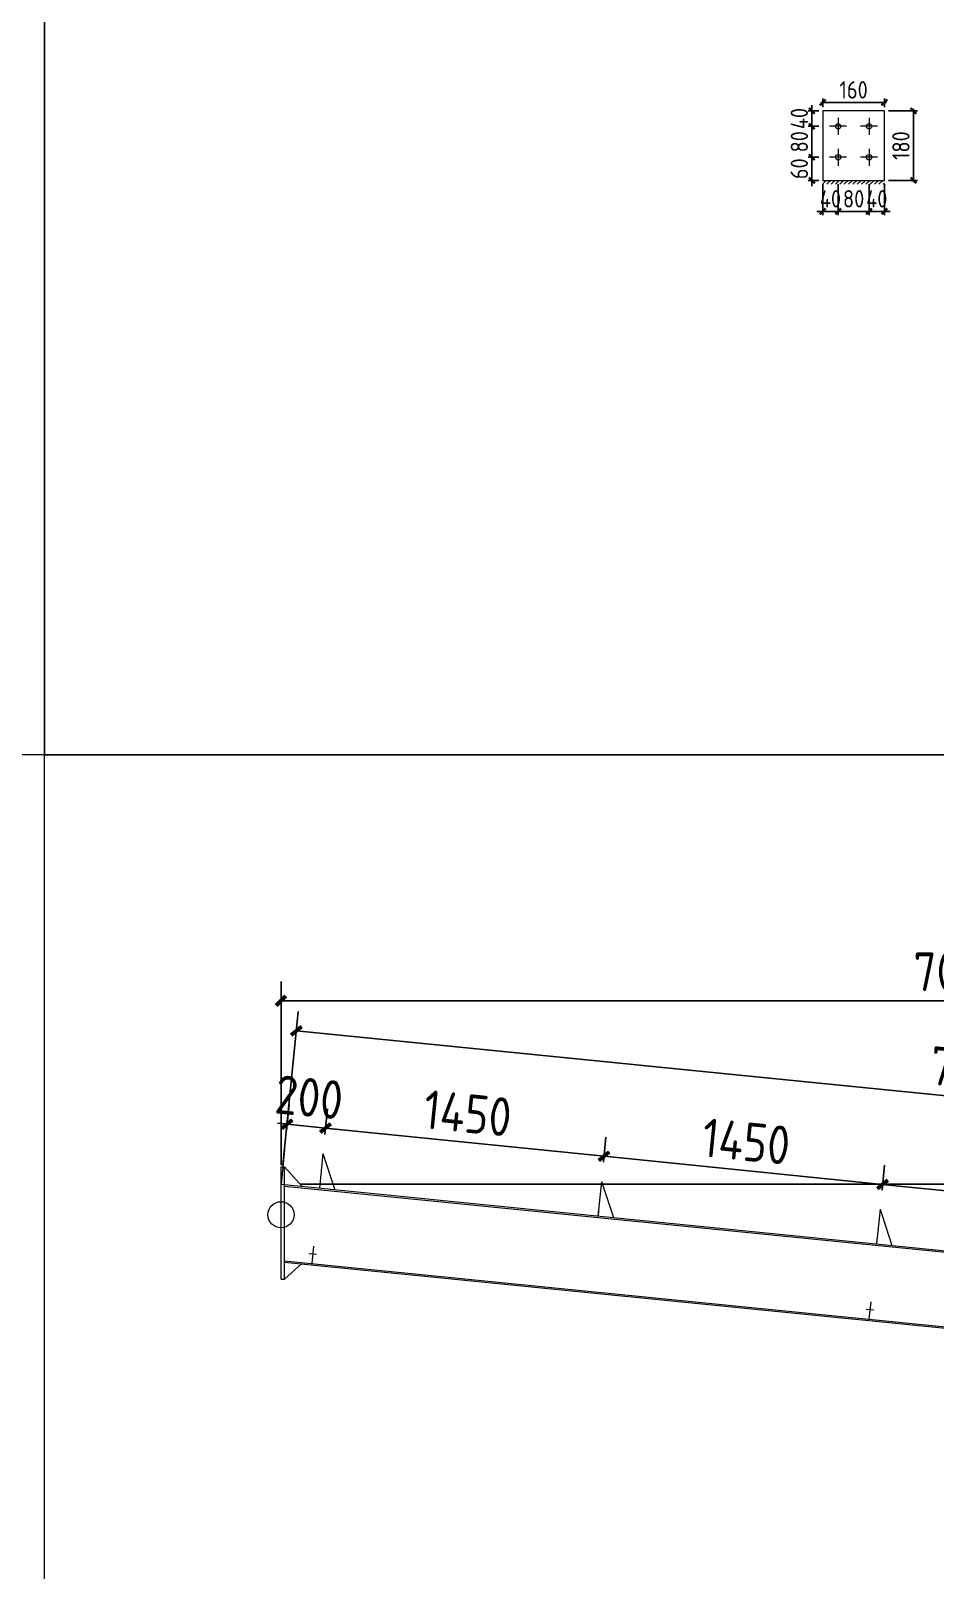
# Model space of a CAD drawing. Extents: x 485428 to 797698, y 56414 to 211814.
# Drawn here: x 718818 to 723502, y 108889 to 116865 of the extents above; entities that cross this region are included whole.
import ezdxf

# ---------------------------------------------------------------- set-up
doc = ezdxf.new("R2010")
doc.units = 0
doc.header["$LTSCALE"] = 1000
doc.header["$MEASUREMENT"] = 0
doc.styles.get("Standard").update_dxf_attribs({"font": 'gbenor.shx', "bigfont": 'gbcbig.shx'})
doc.dimstyles.get("Standard").update_dxf_attribs({"dimscale": 100, "dimtxt": 2, "dimasz": 0.4, "dimexe": 0.5, "dimexo": 1, "dimgap": 0.5, "dimtad": 1, "dimdec": 0, "dimzin": 0, "dimdsep": 46, "dimtxsty": 'Standard', "dimblk": 'ARCHTICK', "dimcen": 0.09, "dimadec": 0, "dimazin": 0, "dimtfac": 1, "dimtdec": 0, "dimtix": 1, "dimtmove": 2, "dimatfit": 3, "dimfxl": 1, "dimtolj": 1, "dimtzin": 0, "dimarcsym": 0})

# ---------------------------------------------------------------- blocks, each defined once
blk = doc.blocks.new('_ArchTick')
at = {"color": 0, "linetype": 'ByBlock', "const_width": 0.4}
blk.add_lwpolyline([(-0.5, -0.5), (0.5, 0.5)], dxfattribs=at)
blk = doc.blocks.new('*D1707')
at = {"color": 3, "lineweight": -2}
for p, q in [((722919.3, 116070.1), (722919.3, 115909.5)), ((722999.3, 116070.1), (722999.3, 115909.5)), ((722919.3, 115929.5), (722889.3, 115929.5)), ((722919.3, 115929.5), (722999.3, 115929.5)), ((722999.3, 115929.5), (723029.3, 115929.5))]:
    blk.add_line(p, q, dxfattribs=at)
at = {"layer": 'Defpoints', "color": 0}
for p in [(722919.3, 116090.1), (722999.3, 116090.1), (722999.3, 115929.5)]:
    blk.add_point(p, dxfattribs=at)
at = {"color": 3, "lineweight": -2, "xscale": 30, "yscale": 30, "zscale": 30}
blk.add_blockref('_ArchTick', (722919.3, 115929.5), dxfattribs=at)
at = {"color": 3, "lineweight": -2, "xscale": 30, "yscale": 30, "zscale": 30, "rotation": 180}
blk.add_blockref('_ArchTick', (722999.3, 115929.5), dxfattribs=at)
at = {"color": 0, "lineweight": 15, "insert": (722959.3, 115994.5), "char_height": 90, "attachment_point": 5}
blk.add_mtext('\\A1;40', dxfattribs=at)
blk = doc.blocks.new('*D1691')
at = {"color": 3, "lineweight": -2}
for p, q in [((722999.3, 116070.1), (722999.3, 115909.5)), ((723159.3, 116070.1), (723159.3, 115909.5)), ((722989.3, 115929.5), (723169.3, 115929.5))]:
    blk.add_line(p, q, dxfattribs=at)
at = {"layer": 'Defpoints', "color": 0}
for p in [(722999.3, 116090.1), (723159.3, 116090.1), (723159.3, 115929.5)]:
    blk.add_point(p, dxfattribs=at)
at = {"color": 3, "lineweight": -2, "xscale": 30, "yscale": 30, "zscale": 30, "rotation": 180}
blk.add_blockref('_ArchTick', (722999.3, 115929.5), dxfattribs=at)
at = {"color": 3, "lineweight": -2, "xscale": 30, "yscale": 30, "zscale": 30}
blk.add_blockref('_ArchTick', (723159.3, 115929.5), dxfattribs=at)
at = {"color": 0, "lineweight": 15, "insert": (723079.3, 115994.5), "char_height": 90, "attachment_point": 5}
blk.add_mtext('\\A1;80', dxfattribs=at)
blk = doc.blocks.new('*D1692')
at = {"color": 3, "lineweight": -2}
for p, q in [((723159.3, 116070.1), (723159.3, 115909.5)), ((723239.3, 116070.1), (723239.3, 115909.5)), ((723159.3, 115929.5), (723129.3, 115929.5)), ((723159.3, 115929.5), (723239.3, 115929.5)), ((723239.3, 115929.5), (723269.3, 115929.5))]:
    blk.add_line(p, q, dxfattribs=at)
at = {"layer": 'Defpoints', "color": 0}
for p in [(723159.3, 116090.1), (723239.3, 116090.1), (723239.3, 115929.5)]:
    blk.add_point(p, dxfattribs=at)
at = {"color": 3, "lineweight": -2, "xscale": 30, "yscale": 30, "zscale": 30}
blk.add_blockref('_ArchTick', (723159.3, 115929.5), dxfattribs=at)
at = {"color": 3, "lineweight": -2, "xscale": 30, "yscale": 30, "zscale": 30, "rotation": 180}
blk.add_blockref('_ArchTick', (723239.3, 115929.5), dxfattribs=at)
at = {"color": 0, "lineweight": 15, "insert": (723199.3, 115994.5), "char_height": 90, "attachment_point": 5}
blk.add_mtext('\\A1;40', dxfattribs=at)
blk = doc.blocks.new('*D1693')
at = {"color": 3, "lineweight": -2}
for p, q in [((722899.3, 116210.1), (722843.2, 116210.1)), ((722863.2, 116210.1), (722863.2, 116240.1)), ((722863.2, 116090.1), (722863.2, 116210.1)), ((722899.3, 116090.1), (722843.2, 116090.1)), ((722863.2, 116090.1), (722863.2, 116060.1))]:
    blk.add_line(p, q, dxfattribs=at)
at = {"layer": 'Defpoints', "color": 0}
for p in [(722863.2, 116210.1), (722919.3, 116210.1), (722919.3, 116090.1)]:
    blk.add_point(p, dxfattribs=at)
at = {"color": 3, "lineweight": -2, "xscale": 30, "yscale": 30, "zscale": 30}
for p, rotation in [((722863.2, 116210.1), 270), ((722863.2, 116090.1), 90)]:
    blk.add_blockref('_ArchTick', p, dxfattribs=dict(at, rotation=rotation))
at = {"color": 0, "lineweight": 15, "insert": (722798.2, 116150.1), "char_height": 90, "attachment_point": 5, "rotation": 90}
blk.add_mtext('\\A1;60', dxfattribs=at)
blk = doc.blocks.new('*D1694')
at = {"color": 3, "lineweight": -2}
for p, q in [((722899.3, 116370.1), (722843.2, 116370.1)), ((722863.2, 116200.1), (722863.2, 116380.1)), ((722899.3, 116210.1), (722843.2, 116210.1))]:
    blk.add_line(p, q, dxfattribs=at)
at = {"layer": 'Defpoints', "color": 0}
for p in [(722863.2, 116370.1), (722919.3, 116370.1), (722919.3, 116210.1)]:
    blk.add_point(p, dxfattribs=at)
at = {"color": 3, "lineweight": -2, "xscale": 30, "yscale": 30, "zscale": 30}
for p, rotation in [((722863.2, 116370.1), 90), ((722863.2, 116210.1), 270)]:
    blk.add_blockref('_ArchTick', p, dxfattribs=dict(at, rotation=rotation))
at = {"color": 0, "lineweight": 15, "insert": (722798.2, 116290.1), "char_height": 90, "attachment_point": 5, "rotation": 90}
blk.add_mtext('\\A1;80', dxfattribs=at)
blk = doc.blocks.new('*D1708')
at = {"color": 3, "lineweight": -2}
for p, q in [((722899.3, 116450.1), (722843.2, 116450.1)), ((722863.2, 116450.1), (722863.2, 116480.1)), ((722863.2, 116370.1), (722863.2, 116450.1)), ((722899.3, 116370.1), (722843.2, 116370.1)), ((722863.2, 116370.1), (722863.2, 116340.1))]:
    blk.add_line(p, q, dxfattribs=at)
at = {"layer": 'Defpoints', "color": 0}
for p in [(722863.2, 116450.1), (722919.3, 116450.1), (722919.3, 116370.1)]:
    blk.add_point(p, dxfattribs=at)
at = {"color": 3, "lineweight": -2, "xscale": 30, "yscale": 30, "zscale": 30}
for p, rotation in [((722863.2, 116450.1), 270), ((722863.2, 116370.1), 90)]:
    blk.add_blockref('_ArchTick', p, dxfattribs=dict(at, rotation=rotation))
at = {"color": 0, "lineweight": 15, "insert": (722798.2, 116410.1), "char_height": 90, "attachment_point": 5, "rotation": 90}
blk.add_mtext('\\A1;40', dxfattribs=at)
blk = doc.blocks.new('*D1709')
at = {"color": 3, "lineweight": -2}
for p, q in [((723249.3, 116493.7), (722909.3, 116493.7)), ((722919.3, 116470.1), (722919.3, 116513.7)), ((723239.3, 116470.1), (723239.3, 116513.7))]:
    blk.add_line(p, q, dxfattribs=at)
at = {"layer": 'Defpoints', "color": 0}
for p in [(722919.3, 116493.7), (722919.3, 116450.1), (723239.3, 116450.1)]:
    blk.add_point(p, dxfattribs=at)
at = {"color": 3, "lineweight": -2, "xscale": 30, "yscale": 30, "zscale": 30, "rotation": 180}
blk.add_blockref('_ArchTick', (722919.3, 116493.7), dxfattribs=at)
at = {"color": 3, "lineweight": -2, "xscale": 30, "yscale": 30, "zscale": 30}
blk.add_blockref('_ArchTick', (723239.3, 116493.7), dxfattribs=at)
at = {"color": 0, "lineweight": 15, "insert": (723079.3, 116558.7), "char_height": 90, "attachment_point": 5}
blk.add_mtext('\\A1;160', dxfattribs=at)
blk = doc.blocks.new('*D1695')
at = {"color": 3, "lineweight": -2}
for p, q in [((723259.3, 116450.1), (723409.4, 116450.1)), ((723389.4, 116460.1), (723389.4, 116080.1)), ((723259.3, 116090.1), (723409.4, 116090.1))]:
    blk.add_line(p, q, dxfattribs=at)
at = {"layer": 'Defpoints', "color": 0}
for p in [(723239.3, 116450.1), (723239.3, 116090.1), (723389.4, 116090.1)]:
    blk.add_point(p, dxfattribs=at)
at = {"color": 3, "lineweight": -2, "xscale": 30, "yscale": 30, "zscale": 30}
for p, rotation in [((723389.4, 116450.1), 90), ((723389.4, 116090.1), 270)]:
    blk.add_blockref('_ArchTick', p, dxfattribs=dict(at, rotation=rotation))
at = {"color": 0, "lineweight": 15, "insert": (723324.4, 116270.1), "char_height": 90, "attachment_point": 5, "rotation": 90}
blk.add_mtext('\\A1;180', dxfattribs=at)
blk = doc.blocks.new('*D1889')
at = {"color": 3, "lineweight": -2}
for p, q in [((720141.8, 111167.3), (720155.2, 111299.7)), ((720340.8, 111147.1), (720354.2, 111279.6)), ((720145.1, 111200.2), (720095.4, 111205.3)), ((720145.1, 111200.2), (720344.1, 111180.1)), ((720344.1, 111180.1), (720393.9, 111175.1))]:
    blk.add_line(p, q, dxfattribs=at)
at = {"layer": 'Defpoints', "color": 0}
for p in [(720344.1, 111180.1), (720131.7, 111067.8), (720330.7, 111047.6)]:
    blk.add_point(p, dxfattribs=at)
at = {"color": 3, "lineweight": -2, "xscale": 50, "yscale": 50, "zscale": 50}
for p, rotation in [((720145.1, 111200.2), 354.2225783568036), ((720344.1, 111180.1), 174.2225783568036)]:
    blk.add_blockref('_ArchTick', p, dxfattribs=dict(at, rotation=rotation))
at = {"color": 0, "lineweight": 15, "insert": (720259.7, 111339.4), "char_height": 200, "attachment_point": 5, "rotation": 354.22258}
blk.add_mtext('\\A1;200', dxfattribs=at)
blk = doc.blocks.new('*D1890')
at = {"color": 3, "lineweight": -2}
for p, q in [((720340.8, 111147.1), (720354.2, 111279.6)), ((720344.1, 111180.1), (721786.7, 111034.1)), ((721783.6, 111003.1), (721796.8, 111133.6))]:
    blk.add_line(p, q, dxfattribs=at)
at = {"layer": 'Defpoints', "color": 0}
for p in [(720330.7, 111047.6), (721786.7, 111034.1), (721773.5, 110903.6)]:
    blk.add_point(p, dxfattribs=at)
at = {"color": 3, "lineweight": -2, "xscale": 50, "yscale": 50, "zscale": 50}
for p, rotation in [((720344.1, 111180.1), 174.2225783567124), ((721786.7, 111034.1), 354.2225783567125)]:
    blk.add_blockref('_ArchTick', p, dxfattribs=dict(at, rotation=rotation))
at = {"color": 0, "lineweight": 15, "insert": (721080.5, 111256.4), "char_height": 200, "attachment_point": 5, "rotation": 354.22258}
blk.add_mtext('\\A1;1450', dxfattribs=at)
blk = doc.blocks.new('*D1891')
at = {"color": 3, "lineweight": -2}
for p, q in [((721783.6, 111003.1), (721796.8, 111133.6)), ((721786.7, 111034.1), (723229.4, 110888.2)), ((723226.4, 110858.8), (723239.4, 110987.7))]:
    blk.add_line(p, q, dxfattribs=at)
at = {"layer": 'Defpoints', "color": 0}
for p in [(721773.5, 110903.6), (723229.4, 110888.2), (723216.3, 110759.3)]:
    blk.add_point(p, dxfattribs=at)
at = {"color": 3, "lineweight": -2, "xscale": 50, "yscale": 50, "zscale": 50}
for p, rotation in [((721786.7, 111034.1), 174.2225783567124), ((723229.4, 110888.2), 354.2225783567125)]:
    blk.add_blockref('_ArchTick', p, dxfattribs=dict(at, rotation=rotation))
at = {"color": 0, "lineweight": 15, "insert": (722523.2, 111110.4), "char_height": 200, "attachment_point": 5, "rotation": 354.22258}
blk.add_mtext('\\A1;1450', dxfattribs=at)
blk = doc.blocks.new('*D1892')
at = {"color": 3, "lineweight": -2}
for p, q in [((723226.4, 110858.8), (723239.4, 110987.7)), ((723229.4, 110888.2), (724672, 110742.2)), ((724669.2, 110714.5), (724682.1, 110841.7))]:
    blk.add_line(p, q, dxfattribs=at)
at = {"layer": 'Defpoints', "color": 0}
for p in [(723216.3, 110759.3), (724672, 110742.2), (724659.1, 110615)]:
    blk.add_point(p, dxfattribs=at)
at = {"color": 3, "lineweight": -2, "xscale": 50, "yscale": 50, "zscale": 50}
for p, rotation in [((723229.4, 110888.2), 174.2225783567124), ((724672, 110742.2), 354.2225783567125)]:
    blk.add_blockref('_ArchTick', p, dxfattribs=dict(at, rotation=rotation))
at = {"color": 0, "lineweight": 15, "insert": (723965.8, 110964.4), "char_height": 200, "attachment_point": 5, "rotation": 354.22258}
blk.add_mtext('\\A1;1450', dxfattribs=at)
blk = doc.blocks.new('*D1895')
at = {"color": 3, "lineweight": -2}
for p, q in [((720123.8, 110988.2), (720203.3, 111783.2)), ((720193.3, 111683.7), (727213.2, 110981.7)), ((727143.7, 110286.2), (727223.2, 111081.2))]:
    blk.add_line(p, q, dxfattribs=at)
at = {"layer": 'Defpoints', "color": 0}
for p in [(727213.2, 110981.7), (720113.8, 110888.7), (727133.7, 110186.7)]:
    blk.add_point(p, dxfattribs=at)
at = {"color": 3, "lineweight": -2, "xscale": 50, "yscale": 50, "zscale": 50}
for p, rotation in [((720193.3, 111683.7), 174.2894068624965), ((727213.2, 110981.7), 354.2894068624964)]:
    blk.add_blockref('_ArchTick', p, dxfattribs=dict(at, rotation=rotation))
at = {"color": 0, "lineweight": 15, "insert": (723718.2, 111482), "char_height": 200, "attachment_point": 5, "rotation": 354.28941}
blk.add_mtext('\\A1;7055', dxfattribs=at)
blk = doc.blocks.new('*D1848')
at = {"color": 3, "lineweight": -2}
for p, q in [((720213.8, 110888.7), (727919.6, 110888.7)), ((727819.6, 110888.7), (727819.6, 110186.7)), ((727233.7, 110186.7), (727919.6, 110186.7))]:
    blk.add_line(p, q, dxfattribs=at)
at = {"layer": 'Defpoints', "color": 0}
for p in [(720113.8, 110888.7), (727133.7, 110186.7), (727819.6, 110186.7)]:
    blk.add_point(p, dxfattribs=at)
at = {"color": 3, "lineweight": -2, "xscale": 50, "yscale": 50, "zscale": 50}
for p, rotation in [((727819.6, 110888.7), 90), ((727819.6, 110186.7), 270)]:
    blk.add_blockref('_ArchTick', p, dxfattribs=dict(at, rotation=rotation))
at = {"color": 0, "lineweight": 15, "insert": (727669.6, 110537.7), "char_height": 200, "attachment_point": 5, "rotation": 90}
blk.add_mtext('\\A1;702', dxfattribs=at)
blk = doc.blocks.new('*D1849')
at = {"color": 3, "lineweight": -2}
for p, q in [((720113.8, 110988.7), (720113.8, 111940)), ((727133.7, 110286.7), (727133.7, 111940)), ((720113.8, 111840), (727133.7, 111840))]:
    blk.add_line(p, q, dxfattribs=at)
at = {"layer": 'Defpoints', "color": 0}
for p in [(727133.7, 111840), (720113.8, 110888.7), (727133.7, 110186.7)]:
    blk.add_point(p, dxfattribs=at)
at = {"color": 3, "lineweight": -2, "xscale": 50, "yscale": 50, "zscale": 50, "rotation": 180}
blk.add_blockref('_ArchTick', (720113.8, 111840), dxfattribs=at)
at = {"color": 3, "lineweight": -2, "xscale": 50, "yscale": 50, "zscale": 50}
blk.add_blockref('_ArchTick', (727133.7, 111840), dxfattribs=at)
at = {"color": 0, "lineweight": 15, "insert": (723623.8, 111990), "char_height": 200, "attachment_point": 5}
blk.add_mtext('\\A1;7020', dxfattribs=at)

msp = doc.modelspace()

# ---------------------------------------------------------------- hatches: boundary and pattern name
at = {"lineweight": 15}
h = msp.add_hatch(dxfattribs=at)
h.set_pattern_fill('ANSI31', color=256, scale=10, style=0)
h.set_pattern_definition([(45, (240334.58, -79212.485), (-11.22532015, 11.22532015), [])])
h.paths.add_polyline_path([(723239.3, 116090.1), (723229, 116090.1), (723239.3, 116076.8)], flags=17)
h.paths.add_polyline_path([(723229, 116090.1), (722919.3, 116090.1), (722919.3, 116070.1), (723239.3, 116070.1), (723239.3, 116076.8)])

# ---------------------------------------------------------------- linework, layer by layer
for p, q in [((722919.3, 116450.1), (722919.3, 116090.1)), ((723239.3, 116450.1), (722919.3, 116450.1)), ((723239.3, 116090.1), (723239.3, 116450.1)), ((723043.3, 116370.1), (722955.3, 116370.1)), ((722999.3, 116414.1), (722999.3, 116326.1)), ((723203.3, 116370.1), (723115.3, 116370.1)), ((723159.3, 116414.1), (723159.3, 116326.1)), ((723043.3, 116210.1), (722955.3, 116210.1)), ((722999.3, 116254.1), (722999.3, 116166.1)), ((723203.3, 116210.1), (723115.3, 116210.1)), ((723159.3, 116254.1), (723159.3, 116166.1)), ((722919.3, 116090.1), (723239.3, 116090.1)), ((720113.8, 110888.7), (727133.7, 110186.7)), ((720131.8, 110878.8), (727115, 110180.5)), ((720131.8, 110492.9), (727076.8, 109798.4)), ((720131.8, 110484.9), (727076, 109790.5)), ((720258.3, 110530.5), (720298.1, 110526.5)), ((723143.9, 110242), (723183.7, 110238))]:
    msp.add_line(p, q, dxfattribs=at)
at = {"color": 2, "lineweight": 15}
for p, q in [((720131.7, 111067.8), (720113.8, 110888.7)), ((720330.7, 111047.6), (720312.6, 110868.6)), ((720330.7, 111047.6), (720392.2, 110860.8)), ((720113.8, 110978.7), (720131.8, 110978.7)), ((720113.8, 110396.7), (720113.8, 110978.7)), ((720131.8, 110396.7), (720131.8, 110978.7)), ((720131.8, 110978.7), (720223.2, 110877.7)), ((721773.5, 110903.6), (721755.4, 110724.5)), ((721773.5, 110903.6), (721835, 110716.8)), ((721760.3, 110773.6), (721755.6, 110726.4)), ((723216.3, 110759.3), (723198.2, 110580.2)), ((723216.3, 110759.3), (723277.8, 110572.5)), ((723203.3, 110631), (723198.6, 110583.8)), ((720282.2, 110568.3), (720273.2, 110478.8)), ((720219.6, 110476.1), (720131.8, 110396.7)), ((720113.8, 110396.7), (720131.8, 110396.7)), ((723167.8, 110279.8), (723158.8, 110190.2))]:
    msp.add_line(p, q, dxfattribs=at)
at = {"lineweight": 15}
for points in [[(704038.1, 123614.2), (718888.1, 123614.2), (718888.1, 113114.2), (704038.1, 113114.2)], [(718888.1, 123614.2), (733738.1, 123614.2), (733738.1, 113114.2), (718888.1, 113114.2)], [(718888.1, 113114.2), (733738.1, 113114.2), (733738.1, 102614.2), (718888.1, 102614.2)]]:
    msp.add_lwpolyline(points, close=True, dxfattribs=at)
for centre, radius in [((722999.3, 116370.1), 14), ((723159.3, 116370.1), 14), ((722999.3, 116210.1), 14), ((723159.3, 116210.1), 14), ((720113.8, 110730.7), 67.8)]:
    msp.add_circle(centre, radius, dxfattribs=at)

# ---------------------------------------------------------------- dimensions: what is measured, and where the dimension line sits
for p1, p2, distance, override, picture, middle in [((723239.3, 116450.1), (722919.3, 116450.1), -43.6, {"dimtxt": 0.9, "dimasz": 0.3, "dimexe": 0.2, "dimexo": 0.2, "dimgap": 0.2, "dimlfac": 0.5, "dimdle": 0.1, "dimclrd": 3, "dimclre": 3}, '*D1709', (723079.3, 116558.7)), ((723239.3, 116450.1), (723239.3, 116090.1), 150, {"dimtxt": 0.9, "dimasz": 0.3, "dimexe": 0.2, "dimexo": 0.2, "dimgap": 0.2, "dimlfac": 0.5, "dimdle": 0.1, "dimclrd": 3, "dimclre": 3}, '*D1695', (723324.4, 116270.1)), ((720113.8, 110888.7), (727133.7, 110186.7), 799, {"dimtxt": 2, "dimasz": 0.5, "dimexe": 1, "dimexo": 1, "dimclrd": 3, "dimclre": 3}, '*D1895', (723718.2, 111482)), ((720131.7, 111067.8), (720330.7, 111047.6), 133.1, {"dimtxt": 2, "dimasz": 0.5, "dimexe": 1, "dimexo": 1, "dimclrd": 3, "dimclre": 3}, '*D1889', (720259.7, 111339.4))]:
    dim = msp.add_aligned_dim(p1=p1, p2=p2, distance=distance, dimstyle='Standard', override=override, dxfattribs=at)
    dim.commit()
    dim.dimension.update_dxf_attribs({"geometry": picture, "text_midpoint": middle})
for base, p1, p2, angle, override, picture, middle in [((722863.2, 116450.1), (722919.3, 116370.1), (722919.3, 116450.1), 90, {"dimtxt": 0.9, "dimasz": 0.3, "dimexe": 0.2, "dimexo": 0.2, "dimgap": 0.2, "dimlfac": 0.5, "dimdle": 0.1, "dimclrd": 3, "dimclre": 3}, '*D1708', (722798.2, 116410.1)), ((722863.2, 116370.1), (722919.3, 116210.1), (722919.3, 116370.1), 90, {"dimtxt": 0.9, "dimasz": 0.3, "dimexe": 0.2, "dimexo": 0.2, "dimgap": 0.2, "dimlfac": 0.5, "dimdle": 0.1, "dimclrd": 3, "dimclre": 3}, '*D1694', (722798.2, 116290.1)), ((722863.2, 116210.1), (722919.3, 116090.1), (722919.3, 116210.1), 90, {"dimtxt": 0.9, "dimasz": 0.3, "dimexe": 0.2, "dimexo": 0.2, "dimgap": 0.2, "dimlfac": 0.5, "dimdle": 0.1, "dimclrd": 3, "dimclre": 3}, '*D1693', (722798.2, 116150.1)), ((721786.7, 111034.1), (720330.7, 111047.6), (721773.5, 110903.6), 174.22258, {"dimtxt": 2, "dimasz": 0.5, "dimexe": 1, "dimexo": 1, "dimclrd": 3, "dimclre": 3}, '*D1890', (721080.5, 111256.4)), ((723229.4, 110888.2), (721773.5, 110903.6), (723216.3, 110759.3), 174.22258, {"dimtxt": 2, "dimasz": 0.5, "dimexe": 1, "dimexo": 1, "dimclrd": 3, "dimclre": 3}, '*D1891', (722523.2, 111110.4)), ((724672, 110742.2), (723216.3, 110759.3), (724659.1, 110615), 174.22258, {"dimtxt": 2, "dimasz": 0.5, "dimexe": 1, "dimexo": 1, "dimclrd": 3, "dimclre": 3}, '*D1892', (723965.8, 110964.4)), ((727819.6, 110186.7), (720113.8, 110888.7), (727133.7, 110186.7), 90, {"dimtxt": 2, "dimasz": 0.5, "dimexe": 1, "dimexo": 1, "dimclrd": 3, "dimclre": 3}, '*D1848', (727669.6, 110537.7))]:
    dim = msp.add_linear_dim(base=base, p1=p1, p2=p2, angle=angle, dimstyle='Standard', override=override, dxfattribs=at)
    dim.commit()
    dim.dimension.update_dxf_attribs({"geometry": picture, "text_midpoint": middle})
for base, p1, p2, override, picture, middle in [((722999.3, 115929.5), (722919.3, 116090.1), (722999.3, 116090.1), {"dimtxt": 0.9, "dimasz": 0.3, "dimexe": 0.2, "dimexo": 0.2, "dimgap": 0.2, "dimlfac": 0.5, "dimdle": 0.1, "dimclrd": 3, "dimclre": 3}, '*D1707', (722959.3, 115994.5)), ((723159.3, 115929.5), (722999.3, 116090.1), (723159.3, 116090.1), {"dimtxt": 0.9, "dimasz": 0.3, "dimexe": 0.2, "dimexo": 0.2, "dimgap": 0.2, "dimlfac": 0.5, "dimdle": 0.1, "dimclrd": 3, "dimclre": 3}, '*D1691', (723079.3, 115994.5)), ((723239.3, 115929.5), (723159.3, 116090.1), (723239.3, 116090.1), {"dimtxt": 0.9, "dimasz": 0.3, "dimexe": 0.2, "dimexo": 0.2, "dimgap": 0.2, "dimlfac": 0.5, "dimdle": 0.1, "dimclrd": 3, "dimclre": 3}, '*D1692', (723199.3, 115994.5)), ((727133.7, 111840), (720113.8, 110888.7), (727133.7, 110186.7), {"dimtxt": 2, "dimasz": 0.5, "dimexe": 1, "dimexo": 1, "dimclrd": 3, "dimclre": 3}, '*D1849', (723623.8, 111990))]:
    dim = msp.add_linear_dim(base=base, p1=p1, p2=p2, dimstyle='Standard', override=override, dxfattribs=at)
    dim.commit()
    dim.dimension.update_dxf_attribs({"geometry": picture, "text_midpoint": middle})

doc.saveas('drawing.dxf')
